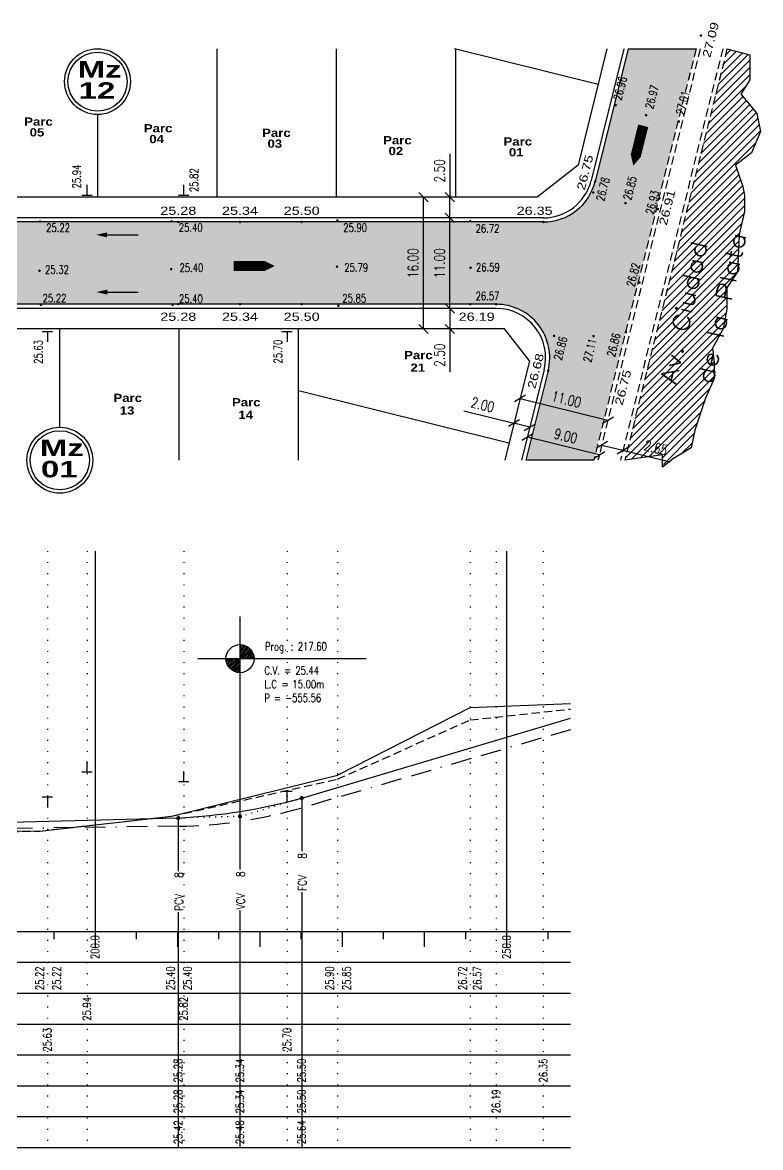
# Model space of a CAD drawing. Header units: millimetres. Extents: x 2417 to 3577, y 653 to 1650.
# Drawn here: x 2642.6 to 2732.3, y 1127 to 1263.7 of the extents above; entities that cross this region are included whole.
import ezdxf

# ---------------------------------------------------------------- set-up
doc = ezdxf.new("R2010")
doc.units = ezdxf.units.MM
doc.header["$MEASUREMENT"] = 0
for name, pattern in [('BORDER2', [0.875, 0.25, -0.125, 0.25, -0.125, 0, -0.125]), ('DOT2', [0.125, 0, -0.125]), ('HIDDENX2', [0.75, 0.5, -0.25])]:
    doc.linetypes.add(name, pattern=pattern)
for name, color, linetype in [('Calles', 2, 'Continuous'), ('CordonCuneta', 254, 'Continuous'), ('CordonIntegral', 2, 'Continuous'), ('CotasProy', 2, 'Continuous'), ('CotasTN', 30, 'Continuous'), ('Dim', 254, 'Continuous'), ('DireccionAgua', 2, 'Continuous'), ('EjeProy', 8, 'Continuous'), ('LineAux', 7, 'Continuous'), ('LOTES', 7, 'Continuous'), ('MANZANAS', 7, 'Continuous'), ('Nomenclatura', 2, 'Continuous'), ('Pav Existente', 254, 'Continuous'), ('PavProyectado', 254, 'Continuous'), ('TnDer', 92, 'HIDDENX2'), ('TnIzq', 240, 'Continuous')]:
    doc.layers.add(name, color=color, linetype=linetype)
doc.styles.add('Arial Black DAM', font='')
doc.styles.add('SimplexDAM', font='simplex.shx', dxfattribs={"width": 0.75})
doc.styles.add('WMF-Arial0', font='ARIAL.TTF')
doc.styles.get('Arial Black DAM').set_extended_font_data('Arial Black')
doc.dimstyles.new('Dam2', dxfattribs={"dimtxt": 1.25, "dimasz": 1.125, "dimexe": 1.25, "dimexo": 0.625, "dimtad": 1, "dimzin": 1, "dimdsep": 46, "dimtxsty": 'SimplexDAM', "dimblk": 'OBLIQUE', "dimcen": 1, "dimse1": 1, "dimse2": 1, "dimclrd": 254, "dimclrt": 254, "dimaunit": 1, "dimadec": 4, "dimazin": 0, "dimtfac": 1, "dimtmove": 0, "dimatfit": 3, "dimldrblk": 'OBLIQUE', "dimfxl": 1, "dimarcsym": 0})

# ---------------------------------------------------------------- blocks, each defined once
blk = doc.blocks.new('umbral')
at = {"layer": 'CotasTN'}
for points in [[(-0.625, 0), (0.625, 0)], [(0, 0), (0, 1.25)]]:
    blk.add_lwpolyline(points, dxfattribs=at)
blk = doc.blocks.new('_Oblique')
at = {"color": 0, "linetype": 'ByBlock', "lineweight": -2}
blk.add_line((-0.5, -0.5), (0.5, 0.5), dxfattribs=at)
blk = doc.blocks.new('*D71')
at = {"layer": 'DEFPOINTS', "color": 0}
for p in [(2694.53, 1228.96), (2695.78, 1228.96), (2695.78, 1226.46)]:
    blk.add_point(p, dxfattribs=at)
at = {"layer": 'Dim', "color": 254, "lineweight": -2}
for p, q in [((2694.53, 1228.96), (2694.53, 1226.46)), ((2694.53, 1226.46), (2694.53, 1221.23))]:
    blk.add_line(p, q, dxfattribs=at)
at = {"layer": 'Dim', "color": 254, "lineweight": -2, "xscale": 1.125, "yscale": 1.125, "zscale": 1.125}
for p, rotation in [((2694.53, 1228.96), 90.00029999999894), ((2694.53, 1226.46), 270.000299999999)]:
    blk.add_blockref('_Oblique', p, dxfattribs=dict(at, rotation=rotation))
at = {"layer": 'Dim', "color": 254, "insert": (2693.28, 1223.28), "char_height": 1.25, "attachment_point": 5, "rotation": 90.0003, "style": 'SimplexDAM'}
blk.add_mtext('2.50', dxfattribs=at)
blk = doc.blocks.new('*D72')
at = {"layer": 'DEFPOINTS', "color": 0}
for p in [(2694.53, 1239.96), (2694.53, 1239.96), (2695.78, 1228.96)]:
    blk.add_point(p, dxfattribs=at)
at = {"layer": 'Dim', "color": 254, "lineweight": -2}
blk.add_line((2694.53, 1228.96), (2694.53, 1239.96), dxfattribs=at)
at = {"layer": 'Dim', "color": 254, "lineweight": -2, "xscale": 1.125, "yscale": 1.125, "zscale": 1.125}
for p, rotation in [((2694.53, 1239.96), 90.00029999999884), ((2694.53, 1228.96), 270.0002999999988)]:
    blk.add_blockref('_Oblique', p, dxfattribs=dict(at, rotation=rotation))
at = {"layer": 'Dim', "color": 254, "insert": (2693.28, 1234.46), "char_height": 1.25, "attachment_point": 5, "rotation": 90.0003, "style": 'SimplexDAM'}
blk.add_mtext('11.00', dxfattribs=at)
blk = doc.blocks.new('*D73')
at = {"layer": 'DEFPOINTS', "color": 0}
for p in [(2694.53, 1242.46), (2694.53, 1242.46), (2694.53, 1239.96)]:
    blk.add_point(p, dxfattribs=at)
at = {"layer": 'Dim', "color": 254, "lineweight": -2}
for p in [(2694.53, 1247.72), (2694.53, 1239.96)]:
    blk.add_line(p, (2694.53, 1242.46), dxfattribs=at)
at = {"layer": 'Dim', "color": 254, "lineweight": -2, "xscale": 1.125, "yscale": 1.125, "zscale": 1.125}
for p, rotation in [((2694.53, 1242.46), 90.00029999999884), ((2694.53, 1239.96), 270.0002999999988)]:
    blk.add_blockref('_Oblique', p, dxfattribs=dict(at, rotation=rotation))
at = {"layer": 'Dim', "color": 254, "insert": (2693.28, 1245.67), "char_height": 1.25, "attachment_point": 5, "rotation": 90.0003, "style": 'SimplexDAM'}
blk.add_mtext('2.50', dxfattribs=at)
blk = doc.blocks.new('*D74')
at = {"layer": 'DEFPOINTS', "color": 0}
for p in [(2691.32, 1242.46), (2691.32, 1242.46), (2691.32, 1226.46)]:
    blk.add_point(p, dxfattribs=at)
at = {"layer": 'Dim', "color": 254, "lineweight": -2}
blk.add_line((2691.32, 1226.46), (2691.32, 1242.46), dxfattribs=at)
at = {"layer": 'Dim', "color": 254, "lineweight": -2, "xscale": 1.125, "yscale": 1.125, "zscale": 1.125}
for p, rotation in [((2691.32, 1242.46), 90.00030000000088), ((2691.32, 1226.46), 270.0003000000009)]:
    blk.add_blockref('_Oblique', p, dxfattribs=dict(at, rotation=rotation))
at = {"layer": 'Dim', "color": 254, "insert": (2690.07, 1234.46), "char_height": 1.25, "attachment_point": 5, "rotation": 90.0003, "style": 'SimplexDAM'}
blk.add_mtext('16.00', dxfattribs=at)
blk = doc.blocks.new('*D75')
at = {"layer": 'DEFPOINTS', "color": 0}
for p in [(2712.69, 1211.15), (2712.99, 1212.36), (2715.26, 1210.51)]:
    blk.add_point(p, dxfattribs=at)
at = {"layer": 'Dim', "color": 254, "lineweight": -2}
for p, q in [((2712.99, 1212.36), (2715.56, 1211.72)), ((2715.56, 1211.72), (2721.25, 1210.31))]:
    blk.add_line(p, q, dxfattribs=at)
at = {"layer": 'Dim', "color": 254, "lineweight": -2, "xscale": 1.125, "yscale": 1.125, "zscale": 1.125}
for p, rotation in [((2712.99, 1212.36), 166.0402113081476), ((2715.56, 1211.72), 346.0402113081476)]:
    blk.add_blockref('_Oblique', p, dxfattribs=dict(at, rotation=rotation))
at = {"layer": 'Dim', "color": 254, "insert": (2719.56, 1212.02), "char_height": 1.25, "attachment_point": 5, "rotation": 346.0402, "style": 'SimplexDAM'}
blk.add_mtext('2.65', dxfattribs=at)
blk = doc.blocks.new('*D76')
at = {"layer": 'DEFPOINTS', "color": 0}
for p in [(2703.96, 1213.32), (2703.96, 1213.32), (2712.99, 1212.36)]:
    blk.add_point(p, dxfattribs=at)
at = {"layer": 'Dim', "color": 254, "lineweight": -2}
blk.add_line((2712.69, 1211.15), (2703.96, 1213.32), dxfattribs=at)
at = {"layer": 'Dim', "color": 254, "lineweight": -2, "xscale": 1.125, "yscale": 1.125, "zscale": 1.125}
for p, rotation in [((2703.96, 1213.32), 166.040211308149), ((2712.69, 1211.15), 346.040211308149)]:
    blk.add_blockref('_Oblique', p, dxfattribs=dict(at, rotation=rotation))
at = {"layer": 'Dim', "color": 254, "insert": (2708.62, 1213.45), "char_height": 1.25, "attachment_point": 5, "rotation": 346.0402, "style": 'SimplexDAM'}
blk.add_mtext('9.00', dxfattribs=at)
blk = doc.blocks.new('*D77')
at = {"layer": 'DEFPOINTS', "color": 0}
for p in [(2702.32, 1215.02), (2702.32, 1215.02), (2704.26, 1214.53)]:
    blk.add_point(p, dxfattribs=at)
at = {"layer": 'Dim', "color": 254, "lineweight": -2}
for p in [(2696.22, 1216.53), (2704.26, 1214.53)]:
    blk.add_line(p, (2702.32, 1215.02), dxfattribs=at)
at = {"layer": 'Dim', "color": 254, "lineweight": -2, "xscale": 1.125, "yscale": 1.125, "zscale": 1.125}
for p, rotation in [((2702.32, 1215.02), 166.040211308149), ((2704.26, 1214.53), 346.040211308149)]:
    blk.add_blockref('_Oblique', p, dxfattribs=dict(at, rotation=rotation))
at = {"layer": 'Dim', "color": 254, "insert": (2698.52, 1217.25), "char_height": 1.25, "attachment_point": 5, "rotation": 346.0402, "style": 'SimplexDAM'}
blk.add_mtext('2.00', dxfattribs=at)
blk = doc.blocks.new('*D78')
at = {"layer": 'DEFPOINTS', "color": 0}
for p in [(2703.06, 1218.02), (2713.74, 1215.37), (2713.74, 1215.37)]:
    blk.add_point(p, dxfattribs=at)
at = {"layer": 'Dim', "color": 254, "lineweight": -2}
blk.add_line((2703.06, 1218.02), (2713.74, 1215.37), dxfattribs=at)
at = {"layer": 'Dim', "color": 254, "lineweight": -2, "xscale": 1.125, "yscale": 1.125, "zscale": 1.125}
for p, rotation in [((2703.06, 1218.02), 166.0402113081482), ((2713.74, 1215.37), 346.0402113081482)]:
    blk.add_blockref('_Oblique', p, dxfattribs=dict(at, rotation=rotation))
at = {"layer": 'Dim', "color": 254, "insert": (2708.7, 1217.91), "char_height": 1.25, "attachment_point": 5, "rotation": 346.0402, "style": 'SimplexDAM'}
blk.add_mtext('11.00', dxfattribs=at)

msp = doc.modelspace()

# ---------------------------------------------------------------- hatches: boundary and pattern name
at = {"layer": 'Dim'}
h = msp.add_hatch(dxfattribs=at)
h.set_pattern_fill('LINE', color=256, scale=0.046875, angle=45, style=0)
h.set_pattern_definition([(45, (2782.24397, 983.88223), (-0.10523738, 0.10523738), [])])
h.paths.add_polyline_path([(2669.031, 1188.113), (2669.031, 1186.404), (2670.741, 1186.404, 0.4142136)])
h.paths.add_polyline_path([(2669.031, 1184.694), (2669.031, 1186.404), (2667.321, 1186.404, 0.4142136)])
at = {"layer": 'Pav Existente'}
h = msp.add_hatch(dxfattribs=at)
h.set_pattern_fill('ANSI31', color=256, scale=0.2, style=0)
h.set_pattern_definition([(45, (0, 0), (-0.4490128, 0.4490128), [])])
h.paths.add_polyline_path([(2726.442, 1224.12), (2727.739, 1226.495), (2728.171, 1228.871), (2728.171, 1231.462), (2729.468, 1233.406), (2729.684, 1237.941), (2730.333, 1240.749), (2730.333, 1242.692), (2730.117, 1243.772), (2729.252, 1246.364), (2731.197, 1247.876), (2732.278, 1250.467), (2731.846, 1252.627), (2730.981, 1253.707), (2729.9, 1255.002), (2730.981, 1256.73), (2730.981, 1259.754), (2728.206, 1260.511), (2715.777, 1210.511), (2720.39, 1211.162), (2720.39, 1209.952), (2723.849, 1212.026), (2724.281, 1214.185), (2725.578, 1218.073), (2726.658, 1220.448), (2726.658, 1222.392)])
h.paths.add_polyline_path([(2718.097, 1213.348), (2721.476, 1212.508), (2721.024, 1210.689), (2717.645, 1211.529)], flags=24)
h.paths.add_polyline_path([(2726.841, 1219.046), (2731.658, 1240.463), (2728.732, 1241.122), (2723.914, 1219.704)], flags=25)
h.paths.add_polyline_path([(2722.371, 1219.046), (2726.901, 1239.186), (2723.974, 1239.844), (2719.444, 1219.704)], flags=24)
at = {"layer": 'PavProyectado'}
h = msp.add_hatch(dxfattribs=at)
h.set_pattern_fill('DOTS', color=256, scale=10, style=0)
h.paths.add_polyline_path([(2724.445, 1260.511), (2716.201, 1260.511), (2712.213, 1244.466, -1.0028888), (2712.176, 1244.321, -0.3380811), (2705.962, 1239.462, -0.416955), (2705.887, 1239.386, -0.4131649), (2705.812, 1239.461), (2676.606, 1239.461, -0.415263), (2676.531, 1239.386, -0.4131649), (2676.456, 1239.461), (2669.106, 1239.461, -0.415263), (2669.031, 1239.386, -0.4131649), (2668.956, 1239.461), (2661.606, 1239.461, -0.415263), (2661.531, 1239.386, -0.4131649), (2661.456, 1239.461), (2644.78, 1239.461, -0.4211202), (2644.673, 1239.461), (2632.128, 1239.461, -0.6584287), (2632.067, 1239.337, -0.6219336), (2632.013, 1239.461), (2596.144, 1239.461, -0.2305919), (2591.026, 1241.954), (2587.781, 1228.898, -0.1051919), (2590.427, 1229.461), (2660.795, 1229.461, -0.3521003), (2660.889, 1229.461), (2661.456, 1229.461, -0.415263), (2661.531, 1229.536, -0.4131649), (2661.606, 1229.461), (2668.956, 1229.461, -0.415263), (2669.031, 1229.536, -0.4131649), (2669.106, 1229.461), (2676.456, 1229.461, -0.415263), (2676.531, 1229.536, -0.4131649), (2676.606, 1229.461), (2696.936, 1229.461, -0.4294601), (2697.014, 1229.536, -0.3991297), (2697.086, 1229.461), (2700.094, 1229.461, -0.415263), (2700.17, 1229.536, -0.4148545), (2700.244, 1229.461, -0.480396), (2706.495, 1221.466, -1.0028888), (2706.459, 1221.321), (2703.772, 1210.511), (2712.016, 1210.511), (2715.869, 1226.011, -0.5993713), (2715.901, 1226.14)])
h.paths.add_polyline_path([(2644.684, 1233.611, -1), (2644.676, 1233.461, -1)], flags=16)
h.paths.add_polyline_path([(2632.02, 1233.585, -1), (2632.028, 1233.734, -1)], flags=0)
h.paths.add_polyline_path([(2660.679, 1233.8, -1), (2660.671, 1233.65, -1)], flags=16)
h.paths.add_polyline_path([(2614.037, 1233.601, -1), (2614.045, 1233.751, -1)], flags=0)
h.paths.add_polyline_path([(2680.825, 1234.11, -1), (2680.818, 1233.96, -1)], flags=16)
h.paths.add_polyline_path([(2593.282, 1238.679, -1), (2593.29, 1238.829, -1)], flags=16)
h.paths.add_polyline_path([(2592.105, 1233.762, -1), (2592.113, 1233.912, -1)], flags=16)
h.paths.add_polyline_path([(2697.059, 1233.976, -1), (2697.052, 1233.826, -1)], flags=16)
h.paths.add_polyline_path([(2707.202, 1225.694, -1), (2707.19, 1225.545, -1)], flags=16)
h.paths.add_polyline_path([(2711.968, 1243.112, -1), (2711.959, 1242.962, -1)], flags=16)
h.paths.add_polyline_path([(2711.993, 1225.666, -1), (2711.982, 1225.517, -1)], flags=16)
h.paths.add_polyline_path([(2715.879, 1241.825, -1), (2715.87, 1241.675, -1)], flags=16)
h.paths.add_polyline_path([(2714.684, 1253.735, -1), (2714.675, 1253.585, -1)], flags=16)
h.paths.add_polyline_path([(2718.383, 1252.503, -1), (2718.374, 1252.353, -1)], flags=16)
h.paths.add_polyline_path([(2605.589, 1232.363), (2605.589, 1236.559), (2607.464, 1236.559), (2607.464, 1232.363)], flags=24)
h.paths.add_polyline_path([(2692.347, 1232.452), (2692.347, 1236.47), (2694.222, 1236.47), (2694.222, 1232.452)], flags=24)
h.paths.add_polyline_path([(2689.135, 1232.363), (2689.135, 1236.56), (2691.01, 1236.56), (2691.01, 1232.363)], flags=24)
h.paths.add_polyline_path([(2707.161, 1214.779), (2710.54, 1213.939), (2710.088, 1212.119), (2706.709, 1212.959)], flags=24)
h.paths.add_polyline_path([(2706.979, 1219.301), (2710.878, 1218.332), (2710.425, 1216.512), (2706.526, 1217.481)], flags=24)
h.paths.add_polyline_path([(2708.282, 1222.27), (2709.14, 1225.636), (2707.683, 1226.008), (2706.824, 1222.642)], flags=24)
h.paths.add_polyline_path([(2711.856, 1222.027), (2712.609, 1224.976), (2711.151, 1225.348), (2710.399, 1222.399)], flags=24)
h.paths.add_polyline_path([(2697.414, 1229.712), (2700.914, 1229.712), (2700.914, 1231.212), (2697.414, 1231.212)], flags=24)
h.paths.add_polyline_path([(2610.639, 1233.064), (2639.419, 1233.064), (2639.419, 1236.814), (2610.639, 1236.814)], flags=24)
h.paths.add_polyline_path([(2614.617, 1229.509), (2618.117, 1229.509), (2618.117, 1231.009), (2614.617, 1231.009)], flags=24)
h.paths.add_polyline_path([(2614.627, 1232.992), (2618.127, 1232.992), (2618.127, 1234.492), (2614.627, 1234.492)], flags=24)
h.paths.add_polyline_path([(2614.716, 1238.037), (2617.895, 1238.037), (2617.895, 1239.537), (2614.716, 1239.537)], flags=24)
h.paths.add_polyline_path([(2592.525, 1233.218), (2596.025, 1233.218), (2596.025, 1234.718), (2592.525, 1234.718)], flags=24)
h.paths.add_polyline_path([(2593.877, 1238.186), (2597.234, 1238.186), (2597.234, 1239.686), (2593.877, 1239.686)], flags=24)
h.paths.add_polyline_path([(2591.305, 1229.576), (2594.805, 1229.576), (2594.805, 1231.076), (2591.305, 1231.076)], flags=24)
h.paths.add_polyline_path([(2632.524, 1237.97), (2636.024, 1237.97), (2636.024, 1239.47), (2632.524, 1239.47)], flags=24)
h.paths.add_polyline_path([(2632.369, 1229.553), (2635.869, 1229.553), (2635.869, 1231.053), (2632.369, 1231.053)], flags=24)
h.paths.add_polyline_path([(2632.55, 1232.921), (2635.729, 1232.921), (2635.729, 1234.421), (2632.55, 1234.421)], flags=24)
h.paths.add_polyline_path([(2644.8, 1229.447), (2648.3, 1229.447), (2648.3, 1230.947), (2644.8, 1230.947)], flags=25)
h.paths.add_polyline_path([(2661.37, 1229.383), (2664.87, 1229.383), (2664.87, 1230.883), (2661.37, 1230.883)], flags=25)
h.paths.add_polyline_path([(2661.438, 1233.15), (2664.938, 1233.15), (2664.938, 1234.65), (2661.438, 1234.65)], flags=24)
h.paths.add_polyline_path([(2645.096, 1232.917), (2648.596, 1232.917), (2648.596, 1234.417), (2645.096, 1234.417)], flags=24)
h.paths.add_polyline_path([(2661.35, 1238.032), (2664.85, 1238.032), (2664.85, 1239.532), (2661.35, 1239.532)], flags=24)
h.paths.add_polyline_path([(2645.233, 1238.005), (2648.733, 1238.005), (2648.733, 1239.505), (2645.233, 1239.505)], flags=24)
h.paths.add_polyline_path([(2681.221, 1229.437), (2684.721, 1229.437), (2684.721, 1230.937), (2681.221, 1230.937)], flags=25)
h.paths.add_polyline_path([(2681.457, 1233.177), (2684.922, 1233.177), (2684.922, 1234.677), (2681.457, 1234.677)], flags=24)
h.paths.add_polyline_path([(2697.459, 1233.211), (2700.924, 1233.211), (2700.924, 1234.711), (2697.459, 1234.711)], flags=24)
h.paths.add_polyline_path([(2681.326, 1238.02), (2684.826, 1238.02), (2684.826, 1239.52), (2681.326, 1239.52)], flags=24)
h.paths.add_polyline_path([(2697.413, 1237.92), (2700.913, 1237.92), (2700.913, 1239.42), (2697.413, 1239.42)], flags=24)
h.paths.add_polyline_path([(2714.748, 1222.692), (2715.606, 1226.058), (2714.149, 1226.429), (2713.291, 1223.063)], flags=24)
h.paths.add_polyline_path([(2719.445, 1240.007), (2720.312, 1243.407), (2718.855, 1243.779), (2717.987, 1240.378)], flags=25)
h.paths.add_polyline_path([(2717.123, 1231.21), (2717.991, 1234.61), (2716.533, 1234.982), (2715.666, 1231.581)], flags=24)
h.paths.add_polyline_path([(2715.534, 1253.855), (2716.392, 1257.221), (2714.935, 1257.592), (2714.076, 1254.226)], flags=24)
h.paths.add_polyline_path([(2713.43, 1241.611), (2714.297, 1245.011), (2712.839, 1245.383), (2711.972, 1241.982)], flags=24)
h.paths.add_polyline_path([(2719.391, 1252.819), (2720.259, 1256.22), (2718.801, 1256.591), (2717.934, 1253.191)], flags=24)
h.paths.add_polyline_path([(2723.134, 1252.104), (2723.922, 1255.192), (2722.464, 1255.564), (2721.677, 1252.475)], flags=25)
h.paths.add_polyline_path([(2716.716, 1241.732), (2717.583, 1245.133), (2716.126, 1245.504), (2715.258, 1242.104)], flags=24)

# ---------------------------------------------------------------- linework, layer by layer
msp.add_line((2451.431, 1153.262), (2709.211, 1153.262))
at = {"color": 2}
for p, q in [((2426.898, 1149.512), (2709.211, 1149.512)), ((2426.898, 1145.762), (2709.211, 1145.762)), ((2426.898, 1142.012), (2709.211, 1142.012)), ((2426.898, 1138.262), (2709.211, 1138.262)), ((2426.898, 1134.512), (2709.211, 1134.512)), ((2426.898, 1130.762), (2709.211, 1130.762)), ((2426.898, 1127.012), (2709.211, 1127.012))]:
    msp.add_line(p, q, dxfattribs=at)
for points in [[(2718.025, 1251.141, 1.25, 1.25, 0), (2717.421, 1248.715, 2.5, 0, 0), (2716.818, 1246.289, 0, 0, 0)], [(2668.25, 1234.108, 1.25, 1.25, 0), (2670.75, 1234.108, 2.5, 0, 0), (2673.25, 1234.108, 0, 0, 0)]]:
    msp.add_lwpolyline(points, format="xyseb", dxfattribs=at)
at = {"layer": 'CordonCuneta', "linetype": 'HIDDENX2', "ltscale": 2}
for p, q in [((2724.445, 1260.511), (2712.016, 1210.511)), ((2728.206, 1260.511), (2715.777, 1210.511))]:
    msp.add_line(p, q, dxfattribs=at)
at = {"layer": 'CordonCuneta', "ltscale": 0.125}
for p, q in [((2716.201, 1260.511), (2712.195, 1244.393)), ((2705.887, 1239.461), (2596.144, 1239.461)), ((2700.169, 1229.461), (2590.427, 1229.461)), ((2706.478, 1221.393), (2703.772, 1210.511))]:
    msp.add_line(p, q, dxfattribs=at)
at = {"layer": 'CordonCuneta', "color": 8, "linetype": 'BORDER2', "ltscale": 10}
msp.add_lwpolyline([(2709.211, 1177.773), (2676.531, 1168.274, -0.0674517), (2661.531, 1166.051)], format="xyb", dxfattribs=at)
msp.add_lwpolyline([(2661.531, 1166.042), (2586.151, 1165.062)], dxfattribs=at)
at = {"layer": 'CordonCuneta', "ltscale": 0.125}
for centre, start, end in [((2705.887, 1245.961), 270.0003, 346.04021), ((2700.17, 1222.961), 346.0403, 90.0003)]:
    msp.add_arc(centre, 6.5, start, end, dxfattribs=at)
at = {"layer": 'CordonIntegral', "ltscale": 0.125}
for p, q in [((2715.686, 1260.511), (2711.71, 1244.514)), ((2705.887, 1239.961), (2596.144, 1239.961)), ((2700.169, 1228.961), (2590.427, 1228.961)), ((2705.992, 1221.514), (2703.257, 1210.511))]:
    msp.add_line(p, q, dxfattribs=at)
at = {"layer": 'CordonIntegral', "linetype": 'HIDDENX2', "ltscale": 2}
for p, q in [((2724.96, 1260.511), (2712.531, 1210.511)), ((2727.691, 1260.511), (2715.262, 1210.511))]:
    msp.add_line(p, q, dxfattribs=at)
at = {"layer": 'CordonIntegral', "ltscale": 0.125}
for centre, start, end in [((2705.887, 1245.961), 270.0003, 346.04021), ((2700.17, 1222.961), 346.0403, 90.0003)]:
    msp.add_arc(centre, 6, start, end, dxfattribs=at)
at = {"layer": 'CotasProy', "const_width": 0.15}
for points in [[(2725.043, 1262.178, 1), (2725.034, 1262.028, 1)], [(2712.195, 1244.468, 1), (2712.195, 1244.318, 1)], [(2720.006, 1242.395, 1), (2720.006, 1242.245, 1)], [(2661.531, 1239.536, 1), (2661.531, 1239.386, 1)], [(2669.031, 1239.536, 1), (2669.031, 1239.386, 1)], [(2676.531, 1239.536, 1), (2676.531, 1239.386, 1)], [(2705.887, 1239.536, 1), (2705.887, 1239.386, 1)], [(2661.531, 1229.536, 1), (2661.531, 1229.386, 1)], [(2669.031, 1229.536, 1), (2669.031, 1229.386, 1)], [(2676.531, 1229.536, 1), (2676.531, 1229.386, 1)], [(2700.17, 1229.536, 1), (2700.169, 1229.386, 1)], [(2706.478, 1221.468, 1), (2706.477, 1221.318, 1)]]:
    msp.add_lwpolyline(points, format="xyb", close=True, dxfattribs=at)
at = {"layer": 'CotasTN', "const_width": 0.15}
for points in [[(2714.684, 1253.735, 1), (2714.675, 1253.585, 1)], [(2718.383, 1252.503, 1), (2718.374, 1252.353, 1)], [(2722.363, 1251.751, 1), (2722.354, 1251.6, 1)], [(2711.968, 1243.112, 1), (2711.959, 1242.962, 1)], [(2715.879, 1241.825, 1), (2715.87, 1241.675, 1)], [(2719.806, 1241.087, 1), (2719.797, 1240.937, 1)], [(2680.872, 1239.712, 1), (2680.864, 1239.562, 1)], [(2697.014, 1239.641, 1), (2697.007, 1239.491, 1)], [(2644.731, 1239.588, 1), (2644.723, 1239.439, 1)], [(2660.726, 1239.615, 1), (2660.718, 1239.466, 1)], [(2644.684, 1233.611, 1), (2644.676, 1233.461, 1)], [(2660.679, 1233.8, 1), (2660.671, 1233.65, 1)], [(2680.825, 1234.11, 1), (2680.818, 1233.96, 1)], [(2697.059, 1233.976, 1), (2697.052, 1233.826, 1)], [(2717.583, 1232.174, 1), (2717.574, 1232.024, 1)], [(2644.851, 1229.46, 1), (2644.843, 1229.31, 1)], [(2660.846, 1229.478, 1), (2660.838, 1229.328, 1)], [(2680.992, 1229.339, 1), (2680.984, 1229.189, 1)], [(2697.014, 1229.536, 1), (2697.007, 1229.386, 1)], [(2715.924, 1226.142, 1), (2715.915, 1225.992, 1)], [(2707.202, 1225.694, 1), (2707.19, 1225.545, 1)], [(2711.993, 1225.666, 1), (2711.982, 1225.517, 1)]]:
    msp.add_lwpolyline(points, format="xyb", close=True, dxfattribs=at)
at = {"layer": 'CotasTN'}
for points in [[(2650.447, 1172.662), (2650.447, 1173.912)], [(2649.822, 1172.662), (2651.072, 1172.662)], [(2661.567, 1171.462), (2662.817, 1171.462)], [(2662.192, 1171.462), (2662.192, 1172.712)], [(2675.375, 1170.262), (2674.125, 1170.262)], [(2674.75, 1169.012), (2674.75, 1170.262)], [(2646.257, 1169.562), (2645.007, 1169.562)], [(2645.632, 1169.562), (2645.632, 1168.312)]]:
    msp.add_lwpolyline(points, dxfattribs=at)
at = {"layer": 'CotasTN', "color": 7}
msp.add_lwpolyline([(2669.031, 1169.84), (2669.031, 1168.59)], dxfattribs=at)
at = {"layer": 'DEFPOINTS'}
for p, q in [((2716.201, 1260.511), (2724.445, 1260.511)), ((2712.016, 1210.511), (2703.772, 1210.511))]:
    msp.add_line(p, q, dxfattribs=at)
at = {"layer": 'DEFPOINTS', "color": 0}
msp.add_lwpolyline([(2728.206, 1260.511), (2730.981, 1259.754), (2730.981, 1256.73), (2729.9, 1255.002), (2730.981, 1253.707), (2731.846, 1252.627), (2732.278, 1250.467), (2731.197, 1247.876), (2729.252, 1246.364), (2730.117, 1243.772), (2730.333, 1242.692), (2730.333, 1240.749), (2729.684, 1237.941), (2729.468, 1233.406), (2729.468, 1233.406), (2728.171, 1231.462), (2728.171, 1228.871), (2727.739, 1226.495), (2726.442, 1224.12), (2726.658, 1222.392), (2726.658, 1220.448), (2725.578, 1218.073), (2724.281, 1214.185), (2723.849, 1212.026), (2721.687, 1210.73), (2720.39, 1209.65), (2720.39, 1211.162), (2715.777, 1210.511)], dxfattribs=at)
at = {"layer": 'Dim', "color": 7}
for p, q in [((2669.031, 1191.52), (2669.031, 1167.24)), ((2663.915, 1186.404), (2684.347, 1186.404))]:
    msp.add_line(p, q, dxfattribs=at)
msp.add_circle((2669.031, 1186.404), 1.71, dxfattribs=at)
at = {"layer": 'DireccionAgua', "linetype": 'Continuous'}
for p, q in [((2652.732, 1237.893), (2656.659, 1237.893)), ((2652.753, 1230.94), (2656.68, 1230.94))]:
    msp.add_line(p, q, dxfattribs=at)
for points in [[(2651.563, 1237.895, 0, 0.6, 0), (2652.888, 1237.891, 0.6, 0.6, 0)], [(2651.584, 1230.942, 0, 0.6, 0), (2652.908, 1230.938, 0.6, 0.6, 0)]]:
    msp.add_lwpolyline(points, format="xyseb", dxfattribs=at)
at = {"layer": 'EjeProy'}
for p, q in [((2676.531, 1169.468), (2709.211, 1179.176)), ((2661.531, 1167.043), (2590.966, 1165.189))]:
    msp.add_line(p, q, dxfattribs=at)
at = {"layer": 'EjeProy', "color": 1, "linetype": 'DOT2', "ltscale": 5}
for q in [(2676.531, 1169.468), (2661.531, 1167.043)]:
    msp.add_line((2669.031, 1167.24), q, dxfattribs=at)
at = {"layer": 'EjeProy', "color": 1, "const_width": 0.25}
for points in [[(2676.406, 1169.468, 1), (2676.656, 1169.468, 1)], [(2661.406, 1167.043, 1), (2661.656, 1167.043, 1)], [(2668.906, 1167.24, 1), (2669.156, 1167.24, 1)]]:
    msp.add_lwpolyline(points, format="xyb", close=True, dxfattribs=at)
at = {"layer": 'EjeProy'}
msp.add_arc((2657.874, 1237.262), 70.314, 272.98102, 285.38671, dxfattribs=at)
at = {"layer": 'LineAux', "linetype": 'DOT2', "ltscale": 10}
for p, q in [((2645.632, 1199.477), (2645.632, 1127.012)), ((2650.447, 1199.477), (2650.447, 1127.012)), ((2662.192, 1199.477), (2662.192, 1127.012)), ((2674.75, 1199.477), (2674.75, 1127.012)), ((2680.868, 1199.477), (2680.868, 1127.012)), ((2697.011, 1199.477), (2697.011, 1127.012)), ((2700.169, 1199.477), (2700.169, 1127.012)), ((2705.887, 1199.477), (2705.887, 1127.012))]:
    msp.add_line(p, q, dxfattribs=at)
at = {"layer": 'LineAux', "color": 1}
for p, q in [((2651.431, 1199.477), (2651.431, 1151.387)), ((2701.431, 1199.477), (2701.431, 1151.387)), ((2646.431, 1153.262), (2646.431, 1152.325)), ((2651.431, 1153.262), (2651.431, 1151.387)), ((2656.431, 1153.262), (2656.431, 1152.325)), ((2661.431, 1153.262), (2661.431, 1151.387)), ((2666.431, 1153.262), (2666.431, 1152.325)), ((2671.431, 1153.262), (2671.431, 1151.387)), ((2676.431, 1153.262), (2676.431, 1152.325)), ((2681.431, 1153.262), (2681.431, 1151.387)), ((2686.431, 1153.262), (2686.431, 1152.325)), ((2691.431, 1153.262), (2691.431, 1151.387)), ((2696.431, 1153.262), (2696.431, 1152.325)), ((2701.431, 1153.262), (2701.431, 1151.387)), ((2706.431, 1153.262), (2706.431, 1152.325))]:
    msp.add_line(p, q, dxfattribs=at)
at = {"layer": 'LineAux', "color": 254}
for p, q in [((2676.531, 1169.468), (2676.531, 1163.016)), ((2661.531, 1167.043), (2661.531, 1160.591)), ((2669.031, 1167.24), (2669.031, 1160.788)), ((2676.531, 1158.041), (2676.531, 1127.012)), ((2661.531, 1155.616), (2661.531, 1127.012)), ((2669.031, 1155.813), (2669.031, 1127.012))]:
    msp.add_line(p, q, dxfattribs=at)
at = {"layer": 'LOTES'}
for p, q in [((2666.224, 1260.511), (2666.225, 1242.461)), ((2680.724, 1260.511), (2680.725, 1242.461)), ((2712.547, 1256.174), (2695.101, 1260.511)), ((2695.224, 1260.48), (2695.225, 1242.461)), ((2651.725, 1252.508), (2651.725, 1242.461)), ((2647.14, 1214.512), (2647.14, 1226.461)), ((2661.64, 1210.511), (2661.64, 1226.461)), ((2676.14, 1210.511), (2676.14, 1226.461)), ((2701.712, 1212.584), (2676.14, 1218.94))]:
    msp.add_line(p, q, dxfattribs=at)
at = {"layer": 'MANZANAS'}
for p, q in [((2713.625, 1260.511), (2710.104, 1246.343)), ((2710.104, 1246.343), (2705.139, 1242.461)), ((2705.139, 1242.461), (2597.729, 1242.461)), ((2701.161, 1226.461), (2593.751, 1226.461)), ((2704.196, 1222.58), (2701.161, 1226.461)), ((2704.196, 1222.58), (2701.196, 1210.511))]:
    msp.add_line(p, q, dxfattribs=at)
at = {"layer": 'Nomenclatura'}
for centre, radius in [((2651.724, 1256.51), 4.001), ((2651.724, 1256.51), 3.591), ((2647.14, 1210.511), 4.001), ((2647.14, 1210.511), 3.591)]:
    msp.add_circle(centre, radius, dxfattribs=at)
at = {"layer": 'TnDer', "ltscale": 2}
msp.add_line((2697.011, 1178.962), (2709.211, 1180.28), dxfattribs=at)
msp.add_lwpolyline([(2522.847, 1177.862), (2568.736, 1169.862), (2590.966, 1165.262), (2614.088, 1165.262), (2632.07, 1165.262), (2644.727, 1165.462), (2660.722, 1167.262), (2680.868, 1171.762), (2697.011, 1178.962)], dxfattribs=at)
at = {"layer": 'TnIzq'}
msp.add_line((2697.011, 1180.462), (2709.211, 1180.952), dxfattribs=at)
msp.add_lwpolyline([(2456.042, 1186.062), (2522.847, 1177.862), (2571.804, 1168.762), (2593.286, 1165.062), (2614.088, 1165.362), (2632.07, 1165.562), (2644.727, 1165.462), (2660.722, 1167.262), (2680.868, 1172.262), (2697.011, 1180.462)], dxfattribs=at)

# ---------------------------------------------------------------- block references
at = {"layer": 'CotasTN'}
for p, rotation in [((2650.447, 1242.719), 9.567903620512624e-12), ((2662.192, 1242.719), 9.567903620512624e-12), ((2645.632, 1226.129), 180.0000000000095), ((2674.75, 1226.129), 180.0000000000095)]:
    msp.add_blockref('umbral', p, dxfattribs=dict(at, rotation=rotation))

# ---------------------------------------------------------------- texts
at = {"layer": 'Calles', "style": 'SimplexDAM', "width": 1.25}
for s, p in [('de la Plata', (2726.463, 1219.644)), ('Av. Ciudad', (2721.993, 1219.644))]:
    msp.add_text(s, height=2, rotation=77.32373, dxfattribs=at).set_placement(p)
at = {"layer": 'CotasProy', "style": 'WMF-Arial0', "width": 1.25}
for s, p in [('27.09', (2726.165, 1259.351)), ('26.75', (2710.901, 1243.235)), ('26.91', (2720.874, 1238.969)), ('26.68', (2704.903, 1219.109)), ('26.75', (2715.513, 1217.109))]:
    msp.add_text(s, height=1, rotation=75.69252, dxfattribs=at).set_placement(p)
for s, p in [('25.28', (2659.347, 1240.324)), ('25.34', (2666.847, 1240.324)), ('25.50', (2674.347, 1240.324)), ('26.35', (2702.648, 1240.324)), ('25.28', (2659.347, 1227.449)), ('25.34', (2666.847, 1227.449)), ('25.50', (2674.347, 1227.449)), ('26.19', (2695.606, 1227.449))]:
    msp.add_text(s, height=1, dxfattribs=at).set_placement(p)
at = {"layer": 'CotasTN', "style": 'SimplexDAM', "width": 0.75}
for s, height, rotation, p in [('26.96', 1.0027, 75.69252, (2715.353, 1254.16)), ('26.97', 1.0027, 75.69252, (2719.21, 1253.124)), ('27.01', 1.0027, 75.69252, (2722.953, 1252.409)), ('25.94', 1, 90, (2649.685, 1243.532)), ('25.82', 1, 90, (2663.934, 1243.092)), ('26.78', 1.0027, 75.69252, (2713.249, 1241.915)), ('26.85', 1.0027, 75.69252, (2716.535, 1242.037)), ('26.93', 1.0027, 75.69252, (2719.264, 1240.312)), ('26.82', 1.0027, 75.69252, (2716.942, 1231.515)), ('25.63', 1, 90, (2645.034, 1222.226)), ('25.70', 1, 90, (2674.137, 1222.268)), ('26.86', 1.0027, 75.69252, (2708.101, 1222.575)), ('27.11', 1.0027, 75.69252, (2711.675, 1222.332)), ('26.86', 1.0027, 75.69252, (2714.567, 1222.997)), ('200.0', 1, 90, (2651.912, 1149.911)), ('250.0', 1, 90, (2701.912, 1149.911)), ('25.22', 1, 90, (2645.199, 1146.128)), ('25.22', 1, 90, (2647.252, 1146.128)), ('25.40', 1, 90, (2661.098, 1146.128)), ('25.40', 1, 90, (2663.152, 1146.128)), ('25.90', 1, 90, (2680.435, 1146.128)), ('25.85', 1, 90, (2682.489, 1146.128)), ('26.72', 1, 90, (2696.578, 1146.128)), ('26.57', 1, 90, (2698.35, 1146.128)), ('25.94', 1, 90, (2650.928, 1142.411)), ('25.82', 1, 90, (2662.673, 1142.411)), ('25.63', 1, 90, (2646.113, 1138.661)), ('25.70', 1, 90, (2675.231, 1138.661)), ('25.28', 1, 90, (2662.012, 1134.911)), ('25.34', 1, 90, (2669.512, 1134.911)), ('25.50', 1, 90, (2677.012, 1134.911)), ('26.35', 1, 90, (2706.368, 1134.911)), ('25.28', 1, 90, (2662.012, 1131.161)), ('25.34', 1, 90, (2669.512, 1131.161)), ('25.50', 1, 90, (2677.012, 1131.161)), ('26.19', 1, 90, (2700.65, 1131.161)), ('25.42', 1, 90, (2662.012, 1127.411)), ('25.48', 1, 90, (2669.512, 1127.411)), ('25.64', 1, 90, (2677.012, 1127.411))]:
    msp.add_text(s, height=height, rotation=rotation, dxfattribs=at).set_placement(p)
for s, p in [('25.22', (2645.483, 1238.255)), ('25.40', (2661.6, 1238.282)), ('25.90', (2681.576, 1238.27)), ('26.72', (2697.663, 1238.17)), ('25.40', (2661.688, 1233.4)), ('25.79', (2681.707, 1233.427)), ('26.59', (2697.709, 1233.461)), ('25.32', (2645.346, 1233.167)), ('25.22', (2645.05, 1229.697)), ('25.40', (2661.62, 1229.633)), ('25.85', (2681.471, 1229.687)), ('26.57', (2697.664, 1229.962))]:
    msp.add_text(s, height=1, dxfattribs=at).set_placement(p)
at = {"layer": 'Dim', "color": 7, "style": 'SimplexDAM', "width": 0.75}
msp.add_text('Prog. : 217.60', height=1, dxfattribs=at).set_placement((2672.067, 1187.388))
at = {"layer": 'Dim', "color": 7, "style": 'SimplexDAM', "width": 0.8}
for s, p in [('FCV   8', (2677.11, 1158.177)), ('VCV   8', (2669.61, 1155.949)), ('PCV   8', (2662.11, 1155.752))]:
    msp.add_text(s, height=1, rotation=90, dxfattribs=at).set_placement(p)
at = {"layer": 'Dim', "color": 7, "insert": (2671.993, 1185.466), "char_height": 1, "width": 13.713, "attachment_point": 1, "style": 'SimplexDAM'}
msp.add_mtext('C.V. = 25.44\\PL.C = 15.00m\\PP = -555.56', dxfattribs=at)
at = {"layer": 'Nomenclatura', "style": 'Arial Black DAM', "width": 1.25}
for s, p in [('Mz', (2649.305, 1257.008)), ('12', (2649.436, 1254.432)), ('Mz', (2644.721, 1211.01)), ('01', (2644.851, 1208.433))]:
    msp.add_text(s, height=2, dxfattribs=at).set_placement(p)
at = {"layer": 'Nomenclatura', "style": 'Arial Black DAM'}
for s, p in [('Parc', (2642.819, 1251.161)), ('05', (2643.476, 1249.849)), ('Parc', (2657.356, 1250.348)), ('Parc', (2671.723, 1249.79)), ('04', (2658.012, 1249.036)), ('03', (2672.379, 1248.479)), ('Parc', (2686.427, 1248.891)), ('Parc', (2701.05, 1248.74)), ('02', (2687.083, 1247.579)), ('01', (2701.706, 1247.428)), ('Parc', (2688.978, 1222.786)), ('21', (2689.744, 1221.255)), ('Parc', (2653.656, 1217.586)), ('Parc', (2668.066, 1217.056)), ('13', (2654.422, 1216.056)), ('14', (2668.832, 1215.526))]:
    msp.add_text(s, height=1, dxfattribs=at).set_placement(p)

# ---------------------------------------------------------------- dimensions: what is measured, and where the dimension line sits
at = {"layer": 'Dim'}
for base, p1, p2, angle, picture, middle in [((2694.535, 1242.461), (2694.535, 1239.961), (2694.535, 1242.461), 270.0003, '*D73', (2694.535, 1245.668)), ((2702.316, 1215.017), (2704.257, 1214.534), (2702.316, 1215.017), 346.04021, '*D77', (2698.222, 1216.063))]:
    dim = msp.add_linear_dim(base=base, p1=p1, p2=p2, angle=angle, dimstyle='Dam2', override={"dimtmove": 1}, dxfattribs=at)
    dim.commit()
    dim.dimension.update_dxf_attribs({"geometry": picture, "text_midpoint": middle, "dimtype": 160})
for p1, p2, picture, middle in [((2691.323, 1226.461), (2691.323, 1242.461), '*D74', (2690.073, 1234.461)), ((2703.063, 1218.02), (2713.738, 1215.367), '*D78', (2708.702, 1217.906))]:
    dim = msp.add_aligned_dim(p1=p1, p2=p2, distance=0, dimstyle='Dam2', dxfattribs=at)
    dim.commit()
    dim.dimension.update_dxf_attribs({"geometry": picture, "text_midpoint": middle})
for base, p1, p2, angle, picture, middle in [((2694.535, 1239.961), (2695.785, 1228.961), (2694.535, 1239.961), 270.0003, '*D72', (2693.285, 1234.461)), ((2703.956, 1213.321), (2712.991, 1212.363), (2703.956, 1213.321), 346.04021, '*D76', (2708.624, 1213.449))]:
    dim = msp.add_linear_dim(base=base, p1=p1, p2=p2, angle=angle, dimstyle='Dam2', override={"dimtmove": 1}, dxfattribs=at)
    dim.commit()
    dim.dimension.update_dxf_attribs({"geometry": picture, "text_midpoint": middle})
for base, p1, p2, angle, picture, middle in [((2694.535, 1228.961), (2695.785, 1226.461), (2695.785, 1228.961), 90.0003, '*D71', (2694.535, 1223.283)), ((2712.991, 1212.363), (2715.262, 1210.511), (2712.69, 1211.15), 166.04021, '*D75', (2719.259, 1210.805))]:
    dim = msp.add_linear_dim(base=base, p1=p1, p2=p2, angle=angle, dimstyle='Dam2', dxfattribs=at)
    dim.commit()
    dim.dimension.update_dxf_attribs({"geometry": picture, "text_midpoint": middle, "dimtype": 161})

doc.saveas('drawing.dxf')
